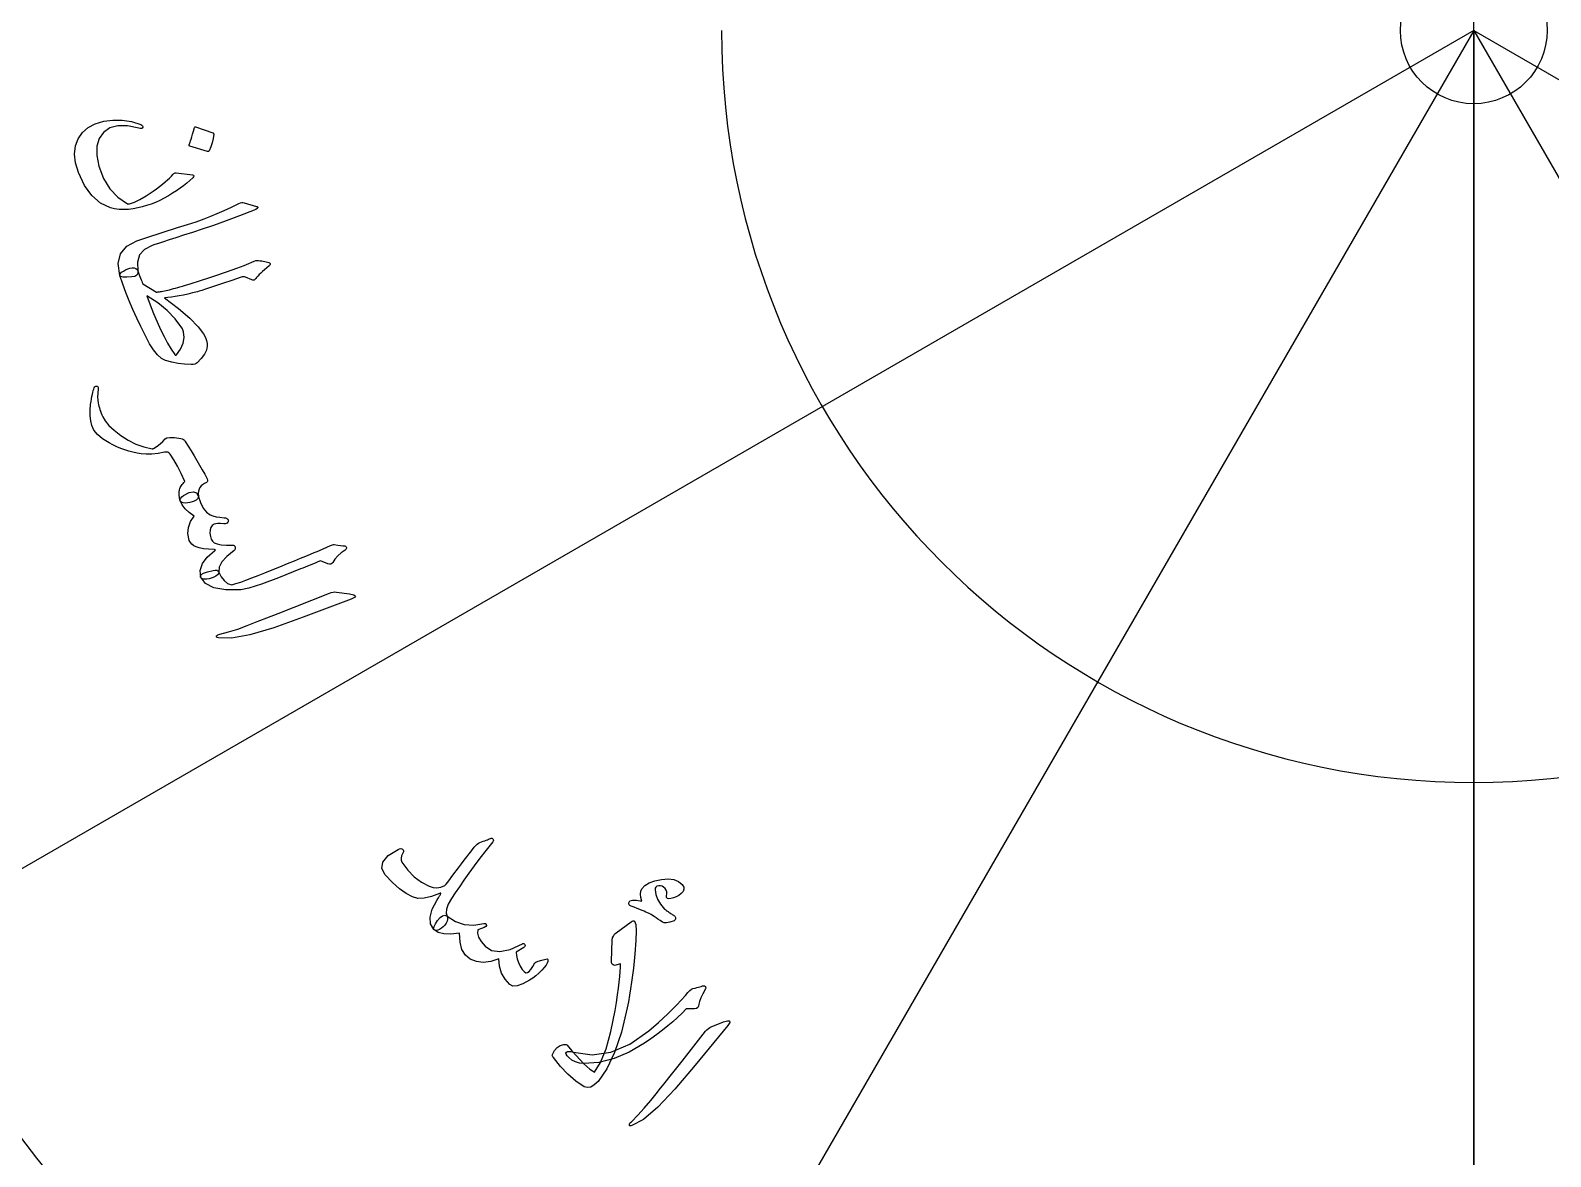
# Model space of a CAD drawing. Header units: millimetres. Extents: x -56 to 56, y -56 to 69.
# Drawn here: x -33.73 to 1.8, y -26.33 to 0 of the extents above; entities that cross this region are included whole.
import ezdxf

# ---------------------------------------------------------------- set-up
doc = ezdxf.new("R2010")
doc.units = ezdxf.units.MM
for name, color, linetype in [('CUT_INNER', 6, 'Continuous'), ('CUT_OUTER', 1, 'Continuous'), ('ENGRAVE', 7, 'Continuous'), ('TEXT', 5, 'Continuous')]:
    doc.layers.add(name, color=color, linetype=linetype)

msp = doc.modelspace()

# ---------------------------------------------------------------- linework, layer by layer
at = {"layer": 'CUT_INNER'}
msp.add_circle((0, 0), 1.715, dxfattribs=at)
at = {"layer": 'CUT_OUTER'}
msp.add_arc((0.0001, -0.0002), 55.4998, 179.8085, 0.29907, dxfattribs=at)
at = {"layer": 'ENGRAVE'}
for points in [[(0, -50.2275), (0, 50.2275)], [(0, 0), (-43.4983, -25.1138)], [(0, 0), (-25.1138, -43.4983)], [(0, 0), (0, -50.2275)], [(0, 0), (43.4983, -25.1137)], [(0, 0), (25.1138, -43.4983)], [(0, 0), (0, -50.2275)]]:
    msp.add_lwpolyline(points, dxfattribs=at)
for radius in [54.39, 54.39, 52.9331, 50.2275, 50.2275]:
    msp.add_circle((0, 0), radius, dxfattribs=at)
for radius, start, end in [(17.5796, 270, 0), (42.6934, 270, 0), (42.6934, 180, 270), (17.5796, 180, 270)]:
    msp.add_arc((0, 0), radius, start, end, dxfattribs=at)
at = {"layer": 'TEXT'}
for points in [[(-29.9364, -3.4497), (-30.0051, -3.5102), (-30.0776, -3.5706), (-30.154, -3.6307), (-30.2342, -3.6905), (-30.319, -3.7497), (-30.4091, -3.8078), (-30.5045, -3.8648), (-30.6053, -3.9208), (-30.7066, -3.9728), (-30.8085, -4.0193), (-30.9109, -4.0602), (-31.0138, -4.0957), (-31.1176, -4.1257), (-31.2225, -4.1503), (-31.3285, -4.1696), (-31.4356, -4.1835), (-31.5503, -4.1897), (-31.659, -4.1855), (-31.7617, -4.1709), (-31.8584, -4.1458), (-32.0927, -4.0353), (-32.2956, -3.8617), (-32.4669, -3.6248), (-32.6068, -3.3248), (-32.6733, -3.0986), (-32.6966, -2.891), (-32.6765, -2.7019), (-32.613, -2.5314), (-32.511, -2.3887), (-32.3777, -2.2734), (-32.2132, -2.1856), (-32.0174, -2.1252), (-31.8007, -2.0958), (-31.5842, -2.0985), (-31.3679, -2.1333), (-31.1518, -2.2003), (-31.1258, -2.2131), (-31.1092, -2.2279), (-31.1022, -2.2445), (-31.1048, -2.2632), (-31.1153, -2.2826), (-31.1347, -2.2926), (-31.1629, -2.2929), (-31.2, -2.2836), (-31.4638, -2.2298), (-31.689, -2.2285), (-31.8756, -2.2797), (-32.0236, -2.3836), (-32.1258, -2.5282), (-32.1782, -2.708), (-32.181, -2.923), (-32.1341, -3.173), (-32.0258, -3.4613), (-31.8773, -3.7043), (-31.6888, -3.9019), (-31.4602, -4.0542), (-31.453, -4.0567), (-31.4431, -4.0572), (-31.4306, -4.0557), (-31.4154, -4.0523), (-31.2996, -4.014), (-31.1692, -3.9524), (-31.0244, -3.8673), (-30.865, -3.7589), (-30.7858, -3.7006), (-30.7125, -3.6451), (-30.645, -3.5924), (-30.5833, -3.5425), (-30.5279, -3.4953), (-30.4791, -3.4504), (-30.4368, -3.408), (-30.4012, -3.3679), (-30.3822, -3.3483), (-30.3634, -3.3351), (-30.3448, -3.3283), (-30.3264, -3.3277), (-29.9412, -3.3755), (-29.9174, -3.3833), (-29.9087, -3.3982), (-29.915, -3.4204), (-29.9364, -3.4497)], [(-29.4649, -2.3924), (-29.4575, -2.3967), (-29.4517, -2.404), (-29.4477, -2.4142), (-29.4454, -2.4274), (-29.458, -2.5286), (-29.4801, -2.6267), (-29.5119, -2.7217), (-29.5533, -2.8136), (-29.5607, -2.8235), (-29.5693, -2.8292), (-29.5789, -2.8309), (-29.5896, -2.8284), (-30.0056, -2.7033), (-30.0163, -2.6974), (-30.0212, -2.6874), (-30.0202, -2.6733), (-30.0135, -2.6551), (-30.0076, -2.6394), (-29.9991, -2.6148), (-29.988, -2.5813), (-29.9741, -2.5389), (-29.9578, -2.4871), (-29.9392, -2.4251), (-29.9182, -2.3532), (-29.8949, -2.2711), (-29.8904, -2.2598), (-29.8846, -2.2532), (-29.8776, -2.2514), (-29.8693, -2.2542)], [(-28.4502, -4.1133), (-28.4337, -4.1186), (-28.4221, -4.1246), (-28.4152, -4.1312), (-28.4133, -4.1386), (-28.4164, -4.1514), (-28.4323, -4.1663), (-28.4607, -4.1834), (-28.5018, -4.2026), (-28.8421, -4.3353), (-29.1579, -4.4538), (-29.4491, -4.5583), (-29.7158, -4.6486), (-29.9449, -4.7221), (-30.1502, -4.7883), (-30.3316, -4.8471), (-30.4892, -4.8986), (-30.6231, -4.9425), (-30.7333, -4.9785), (-30.8198, -5.0065), (-30.8826, -5.0267), (-31.0622, -5.1195), (-31.1778, -5.2492), (-31.2294, -5.4159), (-31.2169, -5.6195), (-31.2166, -5.677), (-31.2403, -5.7201), (-31.2879, -5.7489), (-31.3595, -5.7634), (-31.4764, -5.7711), (-31.562, -5.7686), (-31.6163, -5.7558), (-31.6395, -5.7327), (-31.6765, -5.4514), (-31.6227, -5.2225), (-31.4782, -5.046), (-31.2428, -4.9219), (-31.1253, -4.8809), (-31.0073, -4.8406), (-30.8888, -4.8011), (-30.7698, -4.7625), (-30.6502, -4.7243), (-30.5304, -4.6864), (-30.4101, -4.6486), (-30.2895, -4.6111), (-30.0593, -4.54), (-29.8532, -4.4716), (-29.6713, -4.4058), (-29.5134, -4.3428), (-29.363, -4.278), (-29.2033, -4.2068), (-29.0342, -4.1295), (-28.8558, -4.0458), (-28.8232, -4.0324), (-28.7922, -4.025), (-28.7627, -4.0237), (-28.7347, -4.0284)], [(-28.1581, -5.4289), (-28.1431, -5.4368), (-28.1325, -5.4447), (-28.1263, -5.4525), (-28.1246, -5.4602), (-28.1262, -5.4704), (-28.1316, -5.4809), (-28.1406, -5.4918), (-28.1533, -5.5031), (-28.2087, -5.5499), (-28.2598, -5.5939), (-28.3066, -5.6352), (-28.3491, -5.6738), (-28.3867, -5.7098), (-28.4186, -5.7434), (-28.4448, -5.7745), (-28.4654, -5.8031), (-28.4829, -5.8248), (-28.5044, -5.8362), (-28.5299, -5.8374), (-28.5593, -5.8283), (-28.7019, -5.7658), (-28.7254, -5.7592), (-28.7507, -5.7575), (-28.7778, -5.7607), (-28.8068, -5.7688), (-29.0242, -5.8434), (-29.2159, -5.9086), (-29.3818, -5.9644), (-29.5219, -6.0107), (-29.6365, -6.048), (-29.7257, -6.0766), (-29.7895, -6.0966), (-29.828, -6.1078), (-29.9428, -6.1375), (-30.0522, -6.1635), (-30.1562, -6.1859), (-30.255, -6.2046), (-30.3484, -6.2201), (-30.4363, -6.2324), (-30.5187, -6.2418), (-30.5956, -6.2481), (-30.266, -6.5016), (-30.0042, -6.7275), (-29.8102, -6.9255), (-29.6841, -7.0958), (-29.6414, -7.1753), (-29.6128, -7.2491), (-29.5983, -7.3172), (-29.5979, -7.3797), (-29.6187, -7.4737), (-29.6652, -7.5701), (-29.7374, -7.669), (-29.8354, -7.7704), (-29.8604, -7.7888), (-29.8912, -7.8017), (-29.9279, -7.8094), (-29.9703, -7.8116), (-30.1272, -7.8037), (-30.2794, -7.785), (-30.4269, -7.7556), (-30.5697, -7.7156), (-30.668, -7.6658), (-30.7636, -7.5839), (-30.8564, -7.4697), (-30.9466, -7.3234), (-31.0507, -7.1231), (-31.1501, -6.9232), (-31.2446, -6.7235), (-31.3344, -6.524), (-31.419, -6.3251), (-31.498, -6.1269), (-31.5715, -5.9295), (-31.6395, -5.7327), (-31.6391, -5.7084), (-31.6253, -5.6824), (-31.5981, -5.6546), (-31.5576, -5.6252), (-31.5062, -5.5951), (-31.4547, -5.5725), (-31.4031, -5.5574), (-31.3513, -5.5498), (-31.3041, -5.5513), (-31.2659, -5.5634), (-31.2369, -5.5862), (-31.2169, -5.6195), (-31.2014, -5.6668), (-31.1861, -5.7112), (-31.1708, -5.7529), (-31.1557, -5.7918), (-31.1413, -5.828), (-31.1281, -5.8618), (-31.1163, -5.893), (-31.1057, -5.9218), (-30.7818, -6.1168), (-30.7701, -6.1162), (-30.7553, -6.1147), (-30.7372, -6.1124), (-30.7159, -6.1092), (-30.6913, -6.1052), (-30.6635, -6.1002), (-30.6325, -6.0944), (-30.5983, -6.0878), (-30.5612, -6.0801), (-30.5217, -6.071), (-30.4796, -6.0607), (-30.4351, -6.0491), (-30.3883, -6.0365), (-30.3394, -6.0234), (-30.2885, -6.0098), (-30.2355, -5.9956), (-30.1758, -5.979), (-30.1047, -5.958), (-30.0221, -5.9328), (-29.9282, -5.9032), (-29.8234, -5.8694), (-29.7083, -5.8317), (-29.583, -5.7899), (-29.4474, -5.7442), (-29.1468, -5.6419), (-28.9096, -5.5586), (-28.736, -5.4941), (-28.6259, -5.4486), (-28.5557, -5.4169), (-28.5021, -5.394), (-28.465, -5.38), (-28.4444, -5.3748), (-28.4018, -5.3786), (-28.3615, -5.3834), (-28.3235, -5.3891), (-28.2878, -5.3957), (-28.2537, -5.4031), (-28.2208, -5.4111), (-28.1889, -5.4197), (-28.1581, -5.4289)], [(-30.1507, -7.0447), (-30.1579, -7.0212), (-30.1671, -6.9976), (-30.1782, -6.9738), (-30.1912, -6.9499), (-30.3436, -6.7436), (-30.531, -6.5503), (-30.7532, -6.3702), (-31.0102, -6.2032), (-30.9308, -6.4175), (-30.8508, -6.6197), (-30.7703, -6.8098), (-30.6893, -6.9878), (-30.6074, -7.1536), (-30.5244, -7.3072), (-30.4403, -7.4485), (-30.3551, -7.5776), (-30.346, -7.5893), (-30.3369, -7.5941), (-30.3277, -7.5919), (-30.3185, -7.5829), (-30.2217, -7.4487), (-30.1615, -7.3143), (-30.1378, -7.1797), (-30.1507, -7.0447)], [(-30.228, -11.0006), (-30.2445, -10.9261), (-30.2525, -10.8575), (-30.252, -10.7948), (-30.243, -10.7379), (-30.2362, -10.7117), (-30.2266, -10.6864), (-30.2143, -10.6619), (-30.1993, -10.6382), (-30.1822, -10.6149), (-30.164, -10.5916), (-30.1444, -10.5683), (-30.1236, -10.5449), (-30.2055, -10.3568), (-30.29, -10.1869), (-30.3771, -10.0354), (-30.4669, -9.9022), (-30.4925, -9.876), (-30.5222, -9.8604), (-30.5559, -9.8553), (-30.5938, -9.8607), (-30.7475, -9.8893), (-30.8902, -9.9049), (-31.0219, -9.9075), (-31.1426, -9.8971), (-31.2392, -9.8806), (-31.335, -9.8599), (-31.4301, -9.8349), (-31.5244, -9.8056), (-31.6177, -9.772), (-31.7097, -9.7339), (-31.8004, -9.6913), (-31.8897, -9.6443), (-32.0454, -9.548), (-32.1651, -9.4477), (-32.2487, -9.3433), (-32.2963, -9.235), (-32.3191, -9.125), (-32.3311, -9.0065), (-32.3321, -8.8794), (-32.3222, -8.7437), (-32.3131, -8.6762), (-32.3035, -8.6142), (-32.2933, -8.5577), (-32.2826, -8.5067), (-32.2717, -8.461), (-32.261, -8.4204), (-32.2506, -8.3849), (-32.2403, -8.3545), (-32.2298, -8.335), (-32.2164, -8.3216), (-32.2001, -8.3144), (-32.1809, -8.3134), (-32.1634, -8.3187), (-32.1523, -8.3309), (-32.1476, -8.3497), (-32.1492, -8.3753), (-32.1578, -8.4761), (-32.1599, -8.5656), (-32.1555, -8.644), (-32.1447, -8.7113), (-32.1374, -8.7456), (-32.1284, -8.7818), (-32.1176, -8.8196), (-32.1051, -8.8592), (-32.0909, -8.9005), (-32.0749, -8.9436), (-32.0573, -8.9884), (-32.0379, -9.0349), (-31.9824, -9.1295), (-31.8942, -9.2329), (-31.7736, -9.3453), (-31.6203, -9.4665), (-31.4471, -9.5802), (-31.2664, -9.6698), (-31.0784, -9.7355), (-30.8829, -9.7772), (-30.8749, -9.7788), (-30.8675, -9.7781), (-30.8608, -9.775), (-30.8547, -9.7696), (-30.7702, -9.7187), (-30.6967, -9.6644), (-30.6342, -9.6067), (-30.5826, -9.5457), (-30.5448, -9.5224), (-30.4705, -9.5132), (-30.3598, -9.5181), (-30.2125, -9.5371), (-30.1824, -9.5464), (-30.1558, -9.5609), (-30.1328, -9.5809), (-30.1135, -9.6062), (-30.0413, -9.7193), (-29.9714, -9.8311), (-29.9038, -9.9416), (-29.8383, -10.0508), (-29.7753, -10.1594), (-29.7147, -10.268), (-29.6567, -10.3767), (-29.6011, -10.4854), (-29.5908, -10.5122), (-29.5903, -10.5354), (-29.5995, -10.5548), (-29.6186, -10.5706), (-29.6653, -10.5932), (-29.7062, -10.6193), (-29.741, -10.6487), (-29.77, -10.6816), (-29.7899, -10.72), (-29.8024, -10.7671), (-29.8076, -10.8229), (-29.8054, -10.8874), (-29.81, -10.9207), (-29.8273, -10.9511), (-29.8574, -10.9787), (-29.9001, -11.0034), (-29.9501, -11.0237), (-30.0015, -11.0381), (-30.0546, -11.0466), (-30.1092, -11.0493), (-30.1565, -11.0456), (-30.192, -11.0363), (-30.2158, -11.0213), (-30.228, -11.0006)], [(-29.8079, -10.878), (-29.755, -11.0381), (-29.6905, -11.1661), (-29.6144, -11.2621), (-29.5268, -11.326), (-29.4656, -11.3493), (-29.3911, -11.3677), (-29.3035, -11.3813), (-29.2027, -11.3901), (-29.1721, -11.3952), (-29.1477, -11.4031), (-29.1293, -11.4139), (-29.1172, -11.4276), (-29.1077, -11.4465), (-29.1048, -11.4646), (-29.1083, -11.4819), (-29.1183, -11.4984), (-29.1353, -11.5149), (-29.1562, -11.5261), (-29.181, -11.5322), (-29.2097, -11.5329), (-29.2857, -11.5275), (-29.3484, -11.5273), (-29.3977, -11.5323), (-29.4336, -11.5426), (-29.4807, -11.5722), (-29.5131, -11.6167), (-29.5308, -11.6762), (-29.5339, -11.7506), (-29.5234, -11.8296), (-29.5032, -11.8934), (-29.4732, -11.9419), (-29.4334, -11.9753), (-29.3639, -12.0032), (-29.2687, -12.0218), (-29.1477, -12.0309), (-29.0009, -12.0305), (-28.983, -12.0317), (-28.968, -12.0406), (-28.956, -12.0572), (-28.947, -12.0815), (-28.9431, -12.1056), (-28.9451, -12.1263), (-28.953, -12.1435), (-28.967, -12.1573), (-29.1368, -12.2946), (-29.2537, -12.4253), (-29.3176, -12.5494), (-29.3286, -12.6668), (-29.3332, -12.6942), (-29.3563, -12.7233), (-29.3977, -12.7542), (-29.4575, -12.7869), (-29.5065, -12.807), (-29.5553, -12.8207), (-29.604, -12.8281), (-29.6525, -12.8291), (-29.6909, -12.8253), (-29.7202, -12.8158), (-29.7403, -12.8007), (-29.7512, -12.7801), (-29.7625, -12.6214), (-29.7111, -12.4649), (-29.5968, -12.3103), (-29.4197, -12.1578), (-29.4105, -12.15), (-29.4085, -12.1435), (-29.4136, -12.1383), (-29.426, -12.1344), (-29.5672, -12.1272), (-29.6866, -12.1149), (-29.7841, -12.0973), (-29.8597, -12.0744), (-29.9141, -12.0465), (-29.9583, -12.0116), (-29.9926, -11.9695), (-30.0168, -11.9203), (-30.0479, -11.7632), (-30.039, -11.6167), (-29.9901, -11.481), (-29.9013, -11.3559), (-30.021, -11.2729), (-30.1158, -11.1844), (-30.1856, -11.0905), (-30.2305, -10.9912), (-30.2312, -10.9628), (-30.2182, -10.9338), (-30.1915, -10.9044), (-30.1511, -10.8743), (-30.0198, -10.8055), (-29.9189, -10.7832), (-29.8482, -10.8073), (-29.8079, -10.878)], [(-26.6335, -12.0202), (-26.5485, -12.0313), (-26.4811, -12.0397), (-26.4315, -12.0453), (-26.3996, -12.0481), (-26.3789, -12.0513), (-26.3629, -12.0584), (-26.3515, -12.0692), (-26.3448, -12.0837), (-26.3431, -12.1018), (-26.348, -12.1185), (-26.3596, -12.1339), (-26.3779, -12.1479), (-26.4681, -12.2139), (-26.5462, -12.2849), (-26.6124, -12.3608), (-26.6665, -12.4417), (-26.6845, -12.465), (-26.7087, -12.4769), (-26.7391, -12.4771), (-26.7758, -12.4659), (-26.949, -12.4016), (-27.0123, -12.4261), (-27.0743, -12.4503), (-27.1353, -12.4742), (-27.195, -12.4977), (-27.2535, -12.521), (-27.3109, -12.5439), (-27.3672, -12.5665), (-27.4222, -12.5888), (-27.9318, -12.7949), (-28.3332, -12.9449), (-28.6263, -13.0388), (-28.8112, -13.0767), (-29.165, -13.0765), (-29.4399, -13.0263), (-29.6357, -12.9259), (-29.7524, -12.7754), (-29.7537, -12.7707), (-29.7549, -12.766), (-29.7562, -12.7613), (-29.7575, -12.7566), (-29.7385, -12.7216), (-29.6829, -12.6875), (-29.5905, -12.6543), (-29.4614, -12.6219), (-29.4127, -12.6136), (-29.3745, -12.6175), (-29.3469, -12.6337), (-29.3299, -12.6621), (-29.2742, -12.7749), (-29.2045, -12.8625), (-29.1207, -12.925), (-29.023, -12.9624), (-28.9257, -12.9321), (-28.8159, -12.8949), (-28.6933, -12.8509), (-28.5582, -12.8001), (-28.4109, -12.7429), (-28.2521, -12.6797), (-28.0816, -12.6106), (-27.8994, -12.5355), (-27.72, -12.4632), (-27.5589, -12.3977), (-27.4162, -12.339), (-27.2917, -12.2871), (-27.1854, -12.2426), (-27.097, -12.206), (-27.0267, -12.1774), (-26.9743, -12.1568), (-26.7193, -12.0381), (-26.6933, -12.0296), (-26.6703, -12.0237), (-26.6504, -12.0206), (-26.6335, -12.0202)], [(-26.2746, -13.172), (-26.1757, -13.1936), (-26.1355, -13.2215), (-26.154, -13.2557), (-26.2312, -13.2962), (-27.3526, -13.7124), (-28.0414, -13.9659), (-28.6015, -14.1314), (-29.033, -14.2089), (-29.3359, -14.1986), (-29.3629, -14.1891), (-29.3789, -14.1787), (-29.3839, -14.1671), (-29.3779, -14.1545), (-29.3663, -14.1426), (-29.3499, -14.1319), (-29.3289, -14.1225), (-29.3031, -14.1143), (-29.0997, -14.0598), (-28.8866, -13.9926), (-28.6636, -13.9128), (-28.4308, -13.8202), (-28.3697, -13.7972), (-28.205, -13.7333), (-27.9368, -13.6284), (-27.5652, -13.4826), (-26.743, -13.1516), (-26.6985, -13.1371), (-26.6562, -13.1283), (-26.6161, -13.1251), (-26.5784, -13.1276)], [(-23.9929, -20.7071), (-23.98, -20.744), (-23.9792, -20.7827), (-23.9903, -20.8231), (-24.0135, -20.8652), (-24.0477, -20.9118), (-24.0849, -20.952), (-24.125, -20.9857), (-24.1682, -21.013), (-24.2101, -21.0313), (-24.2464, -21.0379), (-24.2771, -21.033), (-24.3023, -21.0164), (-24.3766, -20.885), (-24.3899, -20.7277), (-24.3422, -20.5447), (-24.2335, -20.3359), (-24.2126, -20.3021), (-24.1944, -20.2727), (-24.1791, -20.2479), (-24.1665, -20.2276), (-24.1567, -20.2118), (-24.1497, -20.2006), (-24.1455, -20.1938), (-24.1441, -20.1915), (-24.1392, -20.1763), (-24.1416, -20.1683), (-24.1512, -20.1677), (-24.1682, -20.1744), (-24.3585, -20.2478), (-24.5274, -20.2861), (-24.6747, -20.2891), (-24.8006, -20.2568), (-24.9514, -20.1782), (-25.1082, -20.0661), (-25.2711, -19.9204), (-25.4399, -19.7413), (-25.5203, -19.5892), (-25.4966, -19.4388), (-25.369, -19.2902), (-25.1375, -19.1432), (-25.105, -19.1301), (-25.0764, -19.1252), (-25.0517, -19.1284), (-25.0309, -19.1398), (-25.0165, -19.1572), (-25.0111, -19.1785), (-25.0148, -19.2036), (-25.0275, -19.2326), (-25.0545, -19.2945), (-25.067, -19.3495), (-25.0648, -19.3976), (-25.0481, -19.4388), (-24.9104, -19.6264), (-24.7585, -19.7834), (-24.5925, -19.9099), (-24.4122, -20.0059), (-24.3209, -20.0345), (-24.2292, -20.0412), (-24.1371, -20.0259), (-24.0445, -19.9887), (-24.0155, -19.9563), (-23.9525, -19.8762), (-23.8556, -19.7484), (-23.7248, -19.5729), (-23.6543, -19.4795), (-23.5904, -19.3954), (-23.5331, -19.3206), (-23.4825, -19.2549), (-23.4392, -19.1988), (-23.4039, -19.1523), (-23.3765, -19.1154), (-23.3571, -19.0882), (-23.3246, -19.0494), (-23.2926, -19.0186), (-23.261, -18.9961), (-23.2299, -18.9817), (-23.1883, -18.9668), (-23.1495, -18.9529), (-23.1136, -18.9401), (-23.0804, -18.9284), (-23.0502, -18.9176), (-23.0232, -18.9074), (-22.9995, -18.8978), (-22.979, -18.8889), (-22.9612, -18.8831), (-22.9455, -18.8829), (-22.9319, -18.8882), (-22.9206, -18.8992), (-22.913, -18.9162), (-22.9111, -18.9327), (-22.9148, -18.9488), (-22.924, -18.9645), (-23.0789, -19.1613), (-23.2239, -19.3495), (-23.359, -19.529), (-23.4842, -19.7), (-23.5998, -19.8622), (-23.7059, -20.0154), (-23.8026, -20.1595), (-23.8898, -20.2946), (-23.9646, -20.4274), (-24.0067, -20.5404), (-24.0161, -20.6336), (-23.9929, -20.7071)], [(-18.9611, -20.8446), (-19.0142, -20.8082), (-19.0638, -20.7745), (-19.1096, -20.7437), (-19.1518, -20.7157), (-19.1904, -20.6909), (-19.2253, -20.6697), (-19.2566, -20.6522), (-19.2842, -20.6384), (-19.313, -20.6251), (-19.3482, -20.6096), (-19.3895, -20.5916), (-19.4371, -20.5713), (-19.4911, -20.5489), (-19.5518, -20.5245), (-19.6192, -20.4982), (-19.6932, -20.4699), (-19.7209, -20.456), (-19.7387, -20.4381), (-19.7467, -20.4164), (-19.7447, -20.3909), (-19.7181, -20.3501), (-19.6588, -20.3307), (-19.5669, -20.3329), (-19.4423, -20.3565), (-19.4667, -20.2676), (-19.4749, -20.1898), (-19.4667, -20.1232), (-19.4423, -20.0678), (-19.3699, -19.9894), (-19.2695, -19.926), (-19.1413, -19.8777), (-18.9851, -19.8444), (-18.827, -19.8328), (-18.693, -19.8495), (-18.583, -19.8947), (-18.4971, -19.9681), (-18.4638, -20.0238), (-18.4567, -20.0773), (-18.4758, -20.1286), (-18.5211, -20.1778), (-18.58, -20.2212), (-18.6397, -20.2551), (-18.7003, -20.2796), (-18.7617, -20.2946), (-18.8118, -20.2983), (-18.8451, -20.2886), (-18.8616, -20.2656), (-18.8614, -20.2293), (-18.8547, -20.1814), (-18.8588, -20.1374), (-18.8736, -20.0972), (-18.8992, -20.0609), (-18.9316, -20.0285), (-18.9671, -20.0068), (-19.0055, -19.9958), (-19.047, -19.9956), (-19.0872, -20.0053), (-19.1149, -20.024), (-19.1301, -20.0517), (-19.1329, -20.0884), (-19.1164, -20.1991), (-19.0736, -20.311), (-19.0047, -20.4242), (-18.9095, -20.5387), (-18.9001, -20.5475), (-18.8889, -20.5567), (-18.876, -20.5664), (-18.8614, -20.5765), (-18.8453, -20.5872), (-18.8279, -20.5988), (-18.8092, -20.6113), (-18.7892, -20.6246), (-18.7678, -20.6393), (-18.7484, -20.6525), (-18.7309, -20.6642), (-18.7153, -20.6744), (-18.7017, -20.6836), (-18.69, -20.6921), (-18.6802, -20.6999), (-18.6724, -20.7071), (-18.6597, -20.7228), (-18.6526, -20.7389), (-18.6511, -20.7554), (-18.6552, -20.7724), (-18.6612, -20.7866), (-18.6689, -20.7982), (-18.6784, -20.8072), (-18.6895, -20.8136), (-18.7851, -20.8426), (-18.8623, -20.8575), (-18.9209, -20.8581), (-18.9611, -20.8446)], [(-21.6557, -21.7038), (-21.643, -21.7062), (-21.636, -21.7167), (-21.6345, -21.7354), (-21.6385, -21.7623), (-21.6525, -21.8007), (-21.6806, -21.8473), (-21.723, -21.9021), (-21.7795, -21.9651), (-21.8463, -22.034), (-21.9161, -22.0965), (-21.9889, -22.1526), (-22.0647, -22.2022), (-22.225, -22.286), (-22.3552, -22.3311), (-22.4553, -22.3375), (-22.5253, -22.3053), (-22.6391, -22.1773), (-22.7195, -22.0338), (-22.7663, -21.8748), (-22.7796, -21.7004), (-22.971, -21.7629), (-23.1465, -21.7855), (-23.3061, -21.7681), (-23.4499, -21.7107), (-23.5648, -21.6147), (-23.6449, -21.4813), (-23.6902, -21.3105), (-23.7008, -21.1024), (-23.902, -21.1266), (-24.0694, -21.1204), (-24.2028, -21.0837), (-24.3023, -21.0164), (-24.3096, -20.9902), (-24.2971, -20.946), (-24.2649, -20.8837), (-24.2129, -20.8033), (-24.1527, -20.7329), (-24.096, -20.6933), (-24.0428, -20.6848), (-23.9929, -20.7071), (-23.7985, -20.8298), (-23.5899, -20.8987), (-23.3672, -20.914), (-23.1302, -20.8755), (-23.1173, -20.8734), (-23.1062, -20.8738), (-23.0967, -20.8768), (-23.089, -20.8824), (-23.0817, -20.8914), (-23.0769, -20.9013), (-23.0748, -20.912), (-23.0752, -20.9236), (-23.0905, -20.9453), (-23.1294, -20.9692), (-23.1919, -20.9952), (-23.278, -21.0233), (-23.284, -21.1054), (-23.2574, -21.1969), (-23.1981, -21.2978), (-23.1062, -21.4083), (-22.9536, -21.5079), (-22.7573, -21.532), (-22.5171, -21.4804), (-22.2331, -21.3533), (-22.2188, -21.3466), (-22.2065, -21.3438), (-22.1964, -21.3449), (-22.1885, -21.3498), (-22.1797, -21.3603), (-22.1739, -21.3713), (-22.1711, -21.3827), (-22.1713, -21.3945), (-22.1756, -21.4074), (-22.1816, -21.4186), (-22.1893, -21.428), (-22.1988, -21.4357), (-22.3775, -21.5457), (-22.373, -21.6216), (-22.356, -21.7013), (-22.3266, -21.7848), (-22.2847, -21.8723), (-22.2366, -21.95), (-22.1919, -22.0011), (-22.1507, -22.0256), (-22.1128, -22.0235), (-22.0765, -21.9988), (-22.0364, -21.9522), (-21.9923, -21.8836), (-21.9444, -21.7932), (-21.9212, -21.7773), (-21.8654, -21.7571), (-21.7769, -21.7326), (-21.6557, -21.7038)], [(-21.1848, -23.7214), (-21.0771, -23.85), (-20.9773, -23.9641), (-20.8855, -24.0639), (-20.8016, -24.1493), (-20.7257, -24.2207), (-20.6577, -24.2786), (-20.5976, -24.323), (-20.5456, -24.3538), (-20.4036, -24.1255), (-20.2766, -23.8082), (-20.1647, -23.402), (-20.0678, -22.9068), (-20.0372, -22.7198), (-20.0107, -22.5472), (-19.9882, -22.389), (-19.9698, -22.2452), (-19.9558, -22.116), (-19.9462, -22.0016), (-19.9412, -21.902), (-19.9406, -21.8173), (-20.0816, -21.8551), (-20.1142, -21.8439), (-20.1365, -21.8241), (-20.1486, -21.7958), (-20.1503, -21.7588), (-20.1331, -21.2673), (-20.1247, -21.2151), (-20.1065, -21.1685), (-20.0783, -21.1275), (-20.0403, -21.092), (-19.6932, -20.8411), (-19.6676, -20.8246), (-19.6459, -20.8162), (-19.6281, -20.816), (-19.6141, -20.824), (-19.5851, -20.8972), (-19.5737, -21.0482), (-19.58, -21.277), (-19.6038, -21.5835), (-19.6201, -21.7552), (-19.6382, -21.923), (-19.6579, -22.0869), (-19.6794, -22.2469), (-19.7026, -22.4031), (-19.7275, -22.5554), (-19.7542, -22.7038), (-19.7825, -22.8484), (-19.9204, -23.4172), (-20.0798, -23.8932), (-20.2607, -24.2765), (-20.4631, -24.5669), (-20.5516, -24.6507), (-20.6349, -24.6992), (-20.7131, -24.7125), (-20.7861, -24.6906), (-20.9821, -24.5592), (-21.1677, -24.4019), (-21.3429, -24.2189), (-21.5079, -24.0101), (-21.5223, -23.9901), (-21.5311, -23.9714), (-21.5343, -23.954), (-21.532, -23.9379), (-21.483, -23.8447), (-21.422, -23.7747), (-21.349, -23.7278), (-21.2639, -23.7042), (-21.2345, -23.7014), (-21.2115, -23.7033), (-21.1949, -23.71), (-21.1848, -23.7214)], [(-20.7999, -24.1476), (-20.8991, -24.139), (-20.9907, -24.1132), (-21.0744, -24.0702), (-21.1505, -24.0101), (-21.1874, -23.9689), (-21.2089, -23.9345), (-21.2149, -23.907), (-21.2055, -23.8864), (-21.181, -23.8722), (-21.1453, -23.8675), (-21.0985, -23.8722), (-21.0405, -23.8864), (-20.6055, -23.948), (-20.1666, -23.8855), (-19.7239, -23.6988), (-19.2773, -23.388), (-19.05, -23.1929), (-18.8322, -22.9893), (-18.6238, -22.7771), (-18.4249, -22.5562), (-18.3673, -22.4922), (-18.3183, -22.4445), (-18.278, -22.4132), (-18.2462, -22.3981), (-18.1974, -22.385), (-18.1542, -22.3732), (-18.1166, -22.3627), (-18.0846, -22.3534), (-18.058, -22.3457), (-18.0365, -22.3397), (-18.0202, -22.3354), (-18.009, -22.3328), (-17.9916, -22.3326), (-17.9772, -22.3354), (-17.9658, -22.3412), (-17.9575, -22.35), (-17.9508, -22.3648), (-17.948, -22.3784), (-17.9491, -22.3906), (-17.954, -22.4016), (-18.0191, -22.5182), (-18.0666, -22.6172), (-18.0964, -22.6987), (-18.1087, -22.7625), (-18.1162, -22.8091), (-18.1353, -22.8424), (-18.166, -22.8623), (-18.2084, -22.869), (-18.4043, -22.8724), (-18.5007, -22.9721), (-18.6045, -23.0718), (-18.7155, -23.1715), (-18.8339, -23.2711), (-18.9596, -23.3712), (-19.0925, -23.4722), (-19.2328, -23.574), (-19.3804, -23.6767), (-19.7346, -23.8866), (-20.0893, -24.035), (-20.4444, -24.122), (-20.7999, -24.1476)], [(-17.5347, -23.1783), (-17.4382, -23.1476), (-17.3895, -23.1517), (-17.3884, -23.1906), (-17.435, -23.2643), (-18.198, -24.1854), (-18.6678, -24.7493), (-19.0702, -25.1727), (-19.4051, -25.4556), (-19.6725, -25.598), (-19.7007, -25.6034), (-19.7198, -25.6023), (-19.7299, -25.5948), (-19.731, -25.5808), (-19.7269, -25.5647), (-19.7181, -25.5473), (-19.7045, -25.5286), (-19.6863, -25.5087), (-19.5374, -25.3598), (-19.3864, -25.195), (-19.2332, -25.0144), (-19.0779, -24.8178), (-19.0365, -24.7673), (-18.9258, -24.6296), (-18.746, -24.4047), (-18.4971, -24.0926), (-17.9506, -23.3949), (-17.9192, -23.3601), (-17.887, -23.3313), (-17.8539, -23.3085), (-17.82, -23.2918)]]:
    msp.add_lwpolyline(points, close=True, dxfattribs=at)

doc.saveas('drawing.dxf')
